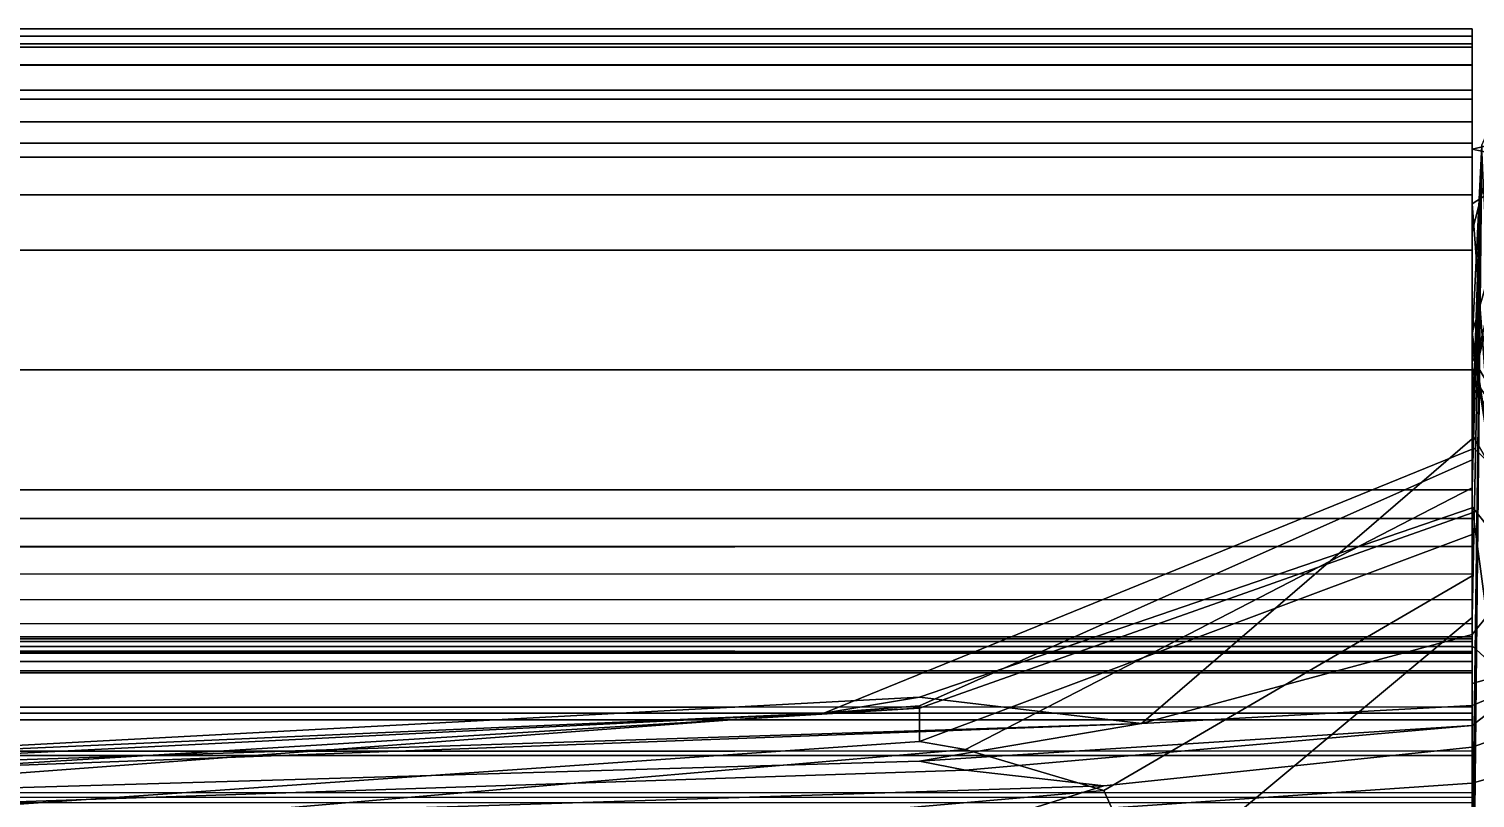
# Model space of a CAD drawing. Extents: x 0 to 405, y 0 to 52.
# Drawn here: x 399.732 to 402.349, y 19.696 to 21.088 of the extents above; entities that cross this region are included whole.
import ezdxf

# ---------------------------------------------------------------- set-up
doc = ezdxf.new("R2010")
doc.units = 0
doc.layers.add('COTAS', color=5, linetype='CONTINUOUS')

msp = doc.modelspace()

# ---------------------------------------------------------------- linework, layer by layer
at = {"layer": 'COTAS'}
for points in [[(402.3438, 21.0884, 8.2238), (402.3438, 21.0884, 4.1969), (202.3438, 21.0884, 4.1969), (202.3438, 21.0884, 8.2238)], [(402.3438, 21.0884, 0.17), (202.3438, 21.0884, 0.17), (202.3438, 21.0884, 4.1969), (402.3438, 21.0884, 4.1969)], [(402.3438, 21.0884, 8.2238), (202.3438, 21.0884, 8.2238), (202.3438, 21.0752, 8.3641), (402.3438, 21.0752, 8.3641)], [(402.3438, 21.0884, 0.17), (402.3438, 21.0616, 0.0699), (202.3438, 21.0616, 0.0699), (202.3438, 21.0884, 0.17)], [(402.3438, 21.0884, 8.2238), (402.3438, 21.0884, 4.1969), (202.3438, 21.0884, 4.1969), (202.3438, 21.0884, 8.2238)], [(402.3438, 21.0884, 0.17), (202.3438, 21.0884, 0.17), (202.3438, 21.0884, 4.1969), (402.3438, 21.0884, 4.1969)], [(402.3438, 21.0555, 8.5032), (402.3438, 21.0752, 8.3641), (202.3438, 21.0752, 8.3641), (202.3438, 21.0555, 8.5032)], [(402.3438, 21.0817, 1.1517), (402.3438, 21.0884, 4.1969), (402.3438, 20.7217, 4.3212), (402.3438, 20.5384, 2.8827)], [(402.3438, 21.0851, 7.2521), (402.3438, 20.5384, 6.0303), (402.3438, 20.7217, 4.3212), (402.3438, 21.0884, 4.1969)], [(402.3438, 21.0817, 1.1517), (402.3438, 21.0884, 4.1969), (402.3438, 20.7217, 4.3212), (402.3438, 20.5384, 2.8827)], [(402.3438, 21.0851, 7.2521), (402.3438, 20.5384, 6.0303), (402.3438, 20.7217, 4.3212), (402.3438, 21.0884, 4.1969)], [(402.3438, 21.0851, 7.2521), (402.3438, 21.0752, 8.3641), (402.3438, 20.53, 8.3132), (402.3438, 20.4904, 7.9421)], [(402.3438, 21.0851, 7.2521), (402.3438, 20.4904, 7.9421), (402.3438, 20.355, 7.0062), (402.3438, 20.5384, 6.0303)], [(402.3438, 21.0851, 7.2521), (402.3438, 21.0752, 8.3641), (402.3438, 20.53, 8.3132), (402.3438, 20.4904, 7.9421)], [(402.3438, 21.0851, 7.2521), (402.3438, 20.4904, 7.9421), (402.3438, 20.355, 7.0062), (402.3438, 20.5384, 6.0303)], [(402.3438, 21.0817, 1.1517), (402.3438, 20.5384, 2.8827), (402.3438, 20.355, 2.4698), (402.3438, 20.4467, 1.7115)], [(402.3438, 21.0817, 1.1517), (402.3438, 20.4467, 1.7115), (402.3438, 20.355, 1.5365), (402.3438, 20.4422, 1.1616)], [(402.3438, 21.0817, 1.1517), (402.3438, 20.3645, 0.8876), (402.3438, 20.0976, 0.6406), (402.3438, 20.3746, 0.1527)], [(402.3438, 21.0817, 1.1517), (402.3438, 20.4422, 1.1616), (402.3438, 20.3372, 1.1699), (402.3438, 20.3645, 0.8876)], [(402.3438, 21.0817, 1.1517), (402.3438, 20.3746, 0.1527), (402.3438, 20.3418, -0.0873), (402.3438, 20.5904, -0.0611)], [(402.3438, 21.0817, 1.1517), (402.3438, 20.5904, -0.0611), (402.3438, 20.677, -0.0968), (402.3438, 20.8477, -0.0468)], [(402.3438, 21.0817, 1.1517), (402.3438, 20.8477, -0.0468), (402.3438, 20.9371, -0.0301), (402.3438, 21.0616, 0.0699)], [(402.3438, 21.0817, 1.1517), (402.3438, 20.5384, 2.8827), (402.3438, 20.355, 2.4698), (402.3438, 20.4467, 1.7115)], [(402.3438, 21.0817, 1.1517), (402.3438, 20.4467, 1.7115), (402.3438, 20.355, 1.5365), (402.3438, 20.4422, 1.1616)], [(402.3438, 21.0817, 1.1517), (402.3438, 20.3645, 0.8876), (402.3438, 20.0976, 0.6406), (402.3438, 20.3746, 0.1527)], [(402.3438, 21.0817, 1.1517), (402.3438, 20.4422, 1.1616), (402.3438, 20.3372, 1.1699), (402.3438, 20.3645, 0.8876)], [(402.3438, 21.0817, 1.1517), (402.3438, 20.3746, 0.1527), (402.3438, 20.3418, -0.0873), (402.3438, 20.5904, -0.0611)], [(402.3438, 21.0817, 1.1517), (402.3438, 20.5904, -0.0611), (402.3438, 20.677, -0.0968), (402.3438, 20.8477, -0.0468)], [(402.3438, 21.0817, 1.1517), (402.3438, 20.8477, -0.0468), (402.3438, 20.9371, -0.0301), (402.3438, 21.0616, 0.0699)], [(402.3438, 21.0555, 8.5032), (402.3438, 20.5175, 8.4013), (402.3438, 20.53, 8.3132), (402.3438, 21.0752, 8.3641)], [(402.3438, 21.0555, 8.5032), (402.3438, 20.5175, 8.4013), (402.3438, 20.53, 8.3132), (402.3438, 21.0752, 8.3641)], [(402.3438, 21.0231, -0.0234), (202.3438, 21.0231, -0.0234), (202.3438, 21.0616, 0.0699), (402.3438, 21.0616, 0.0699)], [(402.3438, 21.0555, 8.5032), (202.3438, 21.0555, 8.5032), (202.3438, 21.0229, 8.6398), (402.3438, 21.0229, 8.6398)], [(402.3438, 21.0231, -0.0234), (402.3438, 21.0616, 0.0699), (402.3438, 20.9371, -0.0301), (402.3438, 20.8826, -0.109)], [(402.3438, 21.0231, -0.0234), (402.3438, 21.0616, 0.0699), (402.3438, 20.9371, -0.0301), (402.3438, 20.8826, -0.109)], [(402.3438, 21.0555, 8.5032), (402.3438, 21.0229, 8.6398), (402.3438, 20.4969, 8.4879), (402.3438, 20.5175, 8.4013)], [(402.3438, 21.0555, 8.5032), (402.3438, 21.0229, 8.6398), (402.3438, 20.4969, 8.4879), (402.3438, 20.5175, 8.4013)], [(402.3438, 21.0231, -0.0234), (402.3438, 20.9615, -0.1034), (202.3438, 20.9615, -0.1034), (202.3438, 21.0231, -0.0234)], [(402.3438, 20.9776, 8.7728), (402.3438, 21.0229, 8.6398), (202.3438, 21.0229, 8.6398), (202.3438, 20.9776, 8.7728)], [(402.3438, 21.0231, -0.0234), (402.3438, 20.8826, -0.109), (402.3438, 20.8704, -0.1456), (402.3438, 20.9615, -0.1034)], [(402.3438, 21.0231, -0.0234), (402.3438, 20.8826, -0.109), (402.3438, 20.8704, -0.1456), (402.3438, 20.9615, -0.1034)], [(402.3438, 20.9776, 8.7728), (402.3438, 20.4682, 8.5721), (402.3438, 20.4969, 8.4879), (402.3438, 21.0229, 8.6398)], [(402.3438, 20.9776, 8.7728), (402.3438, 20.4682, 8.5721), (402.3438, 20.4969, 8.4879), (402.3438, 21.0229, 8.6398)], [(402.3614, 20.8778, 8.5426), (402.4146, 20.9967, 4.1319), (402.3438, 20.7217, 3.8661), (402.3438, 20.5217, 5.1735)], [(402.4672, 20.968, 0.7334), (402.3438, 20.5384, 2.0939), (402.3438, 20.7217, 3.8661), (402.4146, 20.9967, 4.1319)], [(402.3438, 20.9776, 8.7728), (202.3438, 20.9776, 8.7728), (202.3438, 20.9201, 8.901), (402.3438, 20.9201, 8.901)], [(402.3438, 20.9776, 8.7728), (402.3438, 20.9201, 8.901), (402.3438, 20.4318, 8.6533), (402.3438, 20.4682, 8.5721)], [(402.3438, 20.9776, 8.7728), (402.3438, 20.9201, 8.901), (402.3438, 20.4318, 8.6533), (402.3438, 20.4682, 8.5721)], [(402.4672, 20.968, 0.7334), (402.6375, 20.9197, 0.1906), (402.3438, 20.4942, 0.5532), (402.3438, 20.4592, 0.849)], [(402.4672, 20.968, 0.7334), (402.3438, 20.4592, 0.849), (402.3438, 20.3327, 1.1531), (402.3438, 20.4411, 1.1656)], [(402.4672, 20.968, 0.7334), (402.3438, 20.4411, 1.1656), (402.3438, 20.355, 1.5698), (402.3438, 20.5384, 2.0939)], [(402.3438, 20.8816, -0.165), (202.3438, 20.8816, -0.165), (202.3438, 20.9615, -0.1034), (402.3438, 20.9615, -0.1034)], [(402.3438, 20.8883, -0.1766), (402.3438, 20.9615, -0.1034), (402.3438, 20.8704, -0.1456), (402.3438, 20.7882, -0.2034)], [(402.3438, 20.8883, -0.1766), (402.3438, 20.9615, -0.1034), (402.3438, 20.8704, -0.1456), (402.3438, 20.7882, -0.2034)], [(402.6375, 20.9604, -0.0084), (402.3438, 20.772, 0.0368), (402.3438, 20.4942, 0.5532), (402.6375, 20.9197, 0.1906)], [(402.6375, 20.9604, -0.0084), (402.6375, 20.9388, -0.114), (402.3438, 20.8705, -0.1457), (402.3438, 20.772, 0.0368)], [(402.866, 20.8774, -0.1577), (402.6375, 20.8089, -0.189), (402.3438, 20.8705, -0.1457), (402.6375, 20.9388, -0.114)], [(402.3438, 20.8564, 9.0267), (402.3438, 20.9201, 8.901), (202.3438, 20.9201, 8.901), (202.3438, 20.8564, 9.0267)], [(402.3438, 20.659, -0.2235), (402.3438, 20.8826, -0.109), (402.3438, 20.9371, -0.0301), (402.3438, 20.8477, -0.0468)], [(402.3438, 20.659, -0.2235), (402.3438, 20.8826, -0.109), (402.3438, 20.9371, -0.0301), (402.3438, 20.8477, -0.0468)], [(402.3438, 20.473, 9.6287), (402.3438, 20.35, 8.7088), (402.3438, 20.4318, 8.6533), (402.3438, 20.9201, 8.901)], [(402.3438, 20.473, 9.6287), (402.3438, 20.35, 8.7088), (402.3438, 20.4318, 8.6533), (402.3438, 20.9201, 8.901)], [(402.3438, 20.8816, -0.165), (402.3438, 20.7882, -0.2034), (202.3438, 20.7882, -0.2034), (202.3438, 20.8816, -0.165)], [(402.3438, 20.659, -0.2235), (402.3438, 20.7882, -0.2034), (402.3438, 20.8704, -0.1456), (402.3438, 20.8826, -0.109)], [(402.3438, 20.659, -0.2235), (402.3438, 20.7882, -0.2034), (402.3438, 20.8704, -0.1456), (402.3438, 20.8826, -0.109)], [(402.3614, 20.8778, 8.5426), (402.3438, 20.0232, 8.8252), (402.3438, 19.3702, 9.4141), (402.3438, 19.5465, 9.53)], [(402.3614, 20.8778, 8.5426), (402.3438, 19.5465, 9.53), (402.3438, 19.2978, 9.7785), (402.3438, 19.4791, 9.717)], [(402.3614, 20.8778, 8.5426), (402.3438, 19.4791, 9.717), (402.3438, 19.1551, 10.0224), (402.3438, 19.2137, 10.3553)], [(402.3614, 20.8778, 8.5426), (402.3438, 19.2137, 10.3553), (402.3438, 18.6095, 11.7396), (402.45, 18.8698, 11.9654)], [(402.3614, 20.8778, 8.5426), (402.3438, 20.5217, 5.1735), (402.3438, 20.2884, 5.3994), (402.3438, 20.3467, 6.5136)], [(402.3614, 20.8778, 8.5426), (402.3438, 20.3467, 6.5136), (402.3438, 20.2217, 7.2264), (402.3438, 20.3277, 8.143)], [(402.3614, 20.8778, 8.5426), (402.3438, 20.3277, 8.143), (402.3438, 20.2123, 8.4359), (402.3438, 20.3086, 8.5057)], [(402.3614, 20.8778, 8.5426), (402.3438, 20.3086, 8.5057), (402.3438, 20.1733, 8.5302), (402.3438, 20.2578, 8.5819)], [(402.3614, 20.8778, 8.5426), (402.3438, 20.2578, 8.5819), (402.3438, 20.0985, 8.605), (402.3438, 20.0232, 8.8252)], [(402.4397, 19.5093, -0.0621), (402.3438, 20.772, 0.0368), (402.3438, 20.8705, -0.1457), (402.6375, 20.8089, -0.189)], [(402.3438, 20.8564, 9.0267), (202.3438, 20.8564, 9.0267), (202.3438, 19.2592, 11.5606), (402.3438, 19.2592, 11.5606)], [(402.3438, 20.8564, 9.0267), (202.3438, 20.8564, 9.0267), (202.3438, 19.2592, 11.5606), (402.3438, 19.2592, 11.5606)], [(402.3438, 20.659, -0.2235), (402.3438, 20.8477, -0.0468), (402.3438, 20.677, -0.0968), (402.3438, 20.4713, -0.2302)], [(402.3438, 20.659, -0.2235), (402.3438, 20.8477, -0.0468), (402.3438, 20.677, -0.0968), (402.3438, 20.4713, -0.2302)], [(402.3438, 20.6882, -0.2302), (202.3438, 20.6882, -0.2302), (202.3438, 20.7882, -0.2034), (402.3438, 20.7882, -0.2034)], [(402.4397, 19.5093, -0.0621), (402.3438, 20.2232, 0.613), (402.3438, 20.4942, 0.5532), (402.3438, 20.772, 0.0368)], [(402.3438, 19.9817, 5.0018), (402.3438, 20.5384, 2.8827), (402.3438, 20.7217, 4.3212), (402.3438, 20.5384, 6.0303)], [(402.3438, 19.9817, 5.0018), (402.3438, 20.5384, 2.8827), (402.3438, 20.7217, 4.3212), (402.3438, 20.5384, 6.0303)], [(402.4132, 20.0782, 2.9802), (402.3438, 20.5217, 5.1735), (402.3438, 20.7217, 3.8661), (402.3438, 20.5384, 2.0939)], [(402.3438, 20.6882, -0.2302), (402.3438, 20.4713, -0.2302), (202.3438, 20.4713, -0.2302), (202.3438, 20.6882, -0.2302)], [(402.3438, 20.6882, -0.2302), (402.3438, 20.4713, -0.2302), (202.3438, 20.4713, -0.2302), (202.3438, 20.6882, -0.2302)], [(402.3438, 20.2956, -0.2285), (402.3438, 20.4713, -0.2302), (402.3438, 20.677, -0.0968), (402.3438, 20.5904, -0.0611)], [(402.3438, 20.2956, -0.2285), (402.3438, 20.4713, -0.2302), (402.3438, 20.677, -0.0968), (402.3438, 20.5904, -0.0611)], [(402.3438, 20.2956, -0.2285), (402.3438, 20.5904, -0.0611), (402.3438, 20.3418, -0.0873), (402.3438, 20.2007, -0.1754)], [(402.3438, 20.2956, -0.2285), (402.3438, 20.5904, -0.0611), (402.3438, 20.3418, -0.0873), (402.3438, 20.2007, -0.1754)], [(402.3438, 19.9817, 5.0018), (402.3438, 20.5384, 6.0303), (402.3438, 20.355, 7.0062), (402.3438, 19.9884, 6.3975)], [(402.3438, 19.9817, 5.0018), (402.3438, 20.0756, 3.2698), (402.3438, 20.355, 2.4698), (402.3438, 20.5384, 2.8827)], [(402.3438, 19.9817, 5.0018), (402.3438, 20.5384, 6.0303), (402.3438, 20.355, 7.0062), (402.3438, 19.9884, 6.3975)], [(402.3438, 19.9817, 5.0018), (402.3438, 20.0756, 3.2698), (402.3438, 20.355, 2.4698), (402.3438, 20.5384, 2.8827)], [(402.4132, 20.0782, 2.9802), (402.3438, 20.5384, 2.0939), (402.3438, 20.355, 1.5698), (402.5, 20.08, 2.151)], [(402.3438, 19.9796, 8.2995), (402.3438, 19.9848, 8.2624), (402.3438, 20.53, 8.3132), (402.3438, 20.5175, 8.4013)], [(402.3438, 19.9875, 7.7775), (402.3438, 20.4904, 7.9421), (402.3438, 20.53, 8.3132), (402.3438, 19.9848, 8.2624)], [(402.3438, 19.9796, 8.2995), (402.3438, 19.9848, 8.2624), (402.3438, 20.53, 8.3132), (402.3438, 20.5175, 8.4013)], [(402.3438, 19.9875, 7.7775), (402.3438, 20.4904, 7.9421), (402.3438, 20.53, 8.3132), (402.3438, 19.9848, 8.2624)], [(402.4132, 20.0782, 2.9802), (402.3438, 19.9922, 4.1105), (402.3438, 20.2884, 5.3994), (402.3438, 20.5217, 5.1735)], [(402.3438, 19.9796, 8.2995), (402.3438, 20.5175, 8.4013), (402.3438, 20.4969, 8.4879), (402.3438, 19.9709, 8.3359)], [(402.3438, 19.9796, 8.2995), (402.3438, 20.5175, 8.4013), (402.3438, 20.4969, 8.4879), (402.3438, 19.9709, 8.3359)], [(402.3438, 19.9588, 8.3714), (402.3438, 19.9709, 8.3359), (402.3438, 20.4969, 8.4879), (402.3438, 20.4682, 8.5721)], [(402.3438, 19.9588, 8.3714), (402.3438, 19.9709, 8.3359), (402.3438, 20.4969, 8.4879), (402.3438, 20.4682, 8.5721)], [(402.6375, 19.8533, 1.1667), (402.6375, 19.996, 1.2095), (402.3438, 20.4942, 0.5532), (402.3438, 20.2232, 0.613)], [(402.6375, 20.0449, 1.3584), (402.3438, 20.4592, 0.849), (402.3438, 20.4942, 0.5532), (402.6375, 19.996, 1.2095)], [(402.3438, 20.2543, -0.2302), (202.3438, 20.2543, -0.2302), (202.3438, 20.4713, -0.2302), (402.3438, 20.4713, -0.2302)], [(402.3438, 20.2543, -0.2302), (202.3438, 20.2543, -0.2302), (202.3438, 20.4713, -0.2302), (402.3438, 20.4713, -0.2302)], [(402.3438, 19.9875, 7.7775), (402.3438, 19.9884, 6.3975), (402.3438, 20.355, 7.0062), (402.3438, 20.4904, 7.9421)], [(402.3438, 19.9875, 7.7775), (402.3438, 19.9884, 6.3975), (402.3438, 20.355, 7.0062), (402.3438, 20.4904, 7.9421)], [(402.3438, 20.473, 9.6287), (402.3438, 19.6749, 9.5806), (402.3438, 19.5245, 9.4676), (402.3438, 20.0215, 9.0403)], [(402.3438, 20.473, 9.6287), (402.3438, 20.0215, 9.0403), (402.3438, 20.0837, 8.844), (402.3438, 20.2246, 8.8173)], [(402.3438, 20.473, 9.6287), (402.3438, 20.2246, 8.8173), (402.3438, 20.1853, 8.7161), (402.3438, 20.35, 8.7088)], [(402.3438, 20.473, 9.6287), (402.3438, 19.2592, 11.5606), (402.3438, 19.0927, 11.1371), (402.3438, 19.5447, 10.0751)], [(402.3438, 20.473, 9.6287), (402.3438, 19.5447, 10.0751), (402.3438, 19.4699, 9.8467), (402.3438, 19.652, 9.7242)], [(402.3438, 20.473, 9.6287), (402.3438, 19.652, 9.7242), (402.3438, 19.4881, 9.8004), (402.3438, 19.6641, 9.6825)], [(402.3438, 20.473, 9.6287), (402.3438, 19.6641, 9.6825), (402.3438, 19.4974, 9.7515), (402.3438, 19.6749, 9.5806)], [(402.3438, 20.473, 9.6287), (402.3438, 19.6749, 9.5806), (402.3438, 19.5245, 9.4676), (402.3438, 20.0215, 9.0403)], [(402.3438, 20.473, 9.6287), (402.3438, 20.0215, 9.0403), (402.3438, 20.0837, 8.844), (402.3438, 20.2246, 8.8173)], [(402.3438, 20.473, 9.6287), (402.3438, 20.2246, 8.8173), (402.3438, 20.1853, 8.7161), (402.3438, 20.35, 8.7088)], [(402.3438, 20.473, 9.6287), (402.3438, 19.2592, 11.5606), (402.3438, 19.0927, 11.1371), (402.3438, 19.5447, 10.0751)], [(402.3438, 20.473, 9.6287), (402.3438, 19.5447, 10.0751), (402.3438, 19.4699, 9.8467), (402.3438, 19.652, 9.7242)], [(402.3438, 20.473, 9.6287), (402.3438, 19.652, 9.7242), (402.3438, 19.4881, 9.8004), (402.3438, 19.6641, 9.6825)], [(402.3438, 20.473, 9.6287), (402.3438, 19.6641, 9.6825), (402.3438, 19.4974, 9.7515), (402.3438, 19.6749, 9.5806)], [(402.3438, 19.9588, 8.3714), (402.3438, 20.4682, 8.5721), (402.3438, 20.4318, 8.6533), (402.3438, 19.9435, 8.4056)], [(402.3438, 19.9588, 8.3714), (402.3438, 20.4682, 8.5721), (402.3438, 20.4318, 8.6533), (402.3438, 19.9435, 8.4056)], [(402.6375, 20.0449, 1.3584), (402.6375, 20.0493, 1.5219), (402.3438, 20.3327, 1.1531), (402.3438, 20.4592, 0.849)], [(402.3438, 19.9817, 2.5822), (402.3438, 20.4467, 1.7115), (402.3438, 20.355, 2.4698), (402.3438, 20.0756, 3.2698)], [(402.3438, 19.9817, 2.5822), (402.3438, 19.9884, 2.2198), (402.3438, 20.355, 1.5365), (402.3438, 20.4467, 1.7115)], [(402.3438, 19.9817, 2.5822), (402.3438, 20.4467, 1.7115), (402.3438, 20.355, 2.4698), (402.3438, 20.0756, 3.2698)], [(402.3438, 19.9817, 2.5822), (402.3438, 19.9884, 2.2198), (402.3438, 20.355, 1.5365), (402.3438, 20.4467, 1.7115)], [(402.3438, 19.9817, 1.8574), (402.3438, 20.4422, 1.1616), (402.3438, 20.355, 1.5365), (402.3438, 19.9884, 2.2198)], [(402.3438, 19.9817, 1.8574), (402.3438, 19.9616, 1.6699), (402.3438, 20.3372, 1.1699), (402.3438, 20.4422, 1.1616)], [(402.3438, 19.9817, 1.8574), (402.3438, 20.4422, 1.1616), (402.3438, 20.355, 1.5365), (402.3438, 19.9884, 2.2198)], [(402.3438, 19.9817, 1.8574), (402.3438, 19.9616, 1.6699), (402.3438, 20.3372, 1.1699), (402.3438, 20.4422, 1.1616)], [(402.6193, 20.0568, 1.7811), (402.3438, 20.4411, 1.1656), (402.3438, 20.3327, 1.1531), (402.6375, 20.0493, 1.5219)], [(402.6193, 20.0568, 1.7811), (402.5, 20.08, 2.151), (402.3438, 20.355, 1.5698), (402.3438, 20.4411, 1.1656)], [(402.3438, 19.9116, 8.4611), (402.3438, 19.9435, 8.4056), (402.3438, 20.4318, 8.6533), (402.3438, 20.35, 8.7088)], [(402.3438, 19.9116, 8.4611), (402.3438, 19.9435, 8.4056), (402.3438, 20.4318, 8.6533), (402.3438, 20.35, 8.7088)], [(402.3438, 19.948, -0.0874), (402.3438, 20.3746, 0.1527), (402.3438, 20.0976, 0.6406), (402.3438, 19.8382, 0.0199)], [(402.3438, 19.948, -0.0874), (402.3438, 20.0122, -0.1445), (402.3438, 20.3418, -0.0873), (402.3438, 20.3746, 0.1527)], [(402.3438, 19.948, -0.0874), (402.3438, 20.3746, 0.1527), (402.3438, 20.0976, 0.6406), (402.3438, 19.8382, 0.0199)], [(402.3438, 19.948, -0.0874), (402.3438, 20.0122, -0.1445), (402.3438, 20.3418, -0.0873), (402.3438, 20.3746, 0.1527)], [(402.3438, 19.9231, 1.5766), (402.3438, 19.8615, 1.4966), (402.3438, 20.0976, 0.6406), (402.3438, 20.3645, 0.8876)], [(402.3438, 19.9231, 1.5766), (402.3438, 20.3645, 0.8876), (402.3438, 20.3372, 1.1699), (402.3438, 19.9616, 1.6699)], [(402.3438, 19.9231, 1.5766), (402.3438, 19.8615, 1.4966), (402.3438, 20.0976, 0.6406), (402.3438, 20.3645, 0.8876)], [(402.3438, 19.9231, 1.5766), (402.3438, 20.3645, 0.8876), (402.3438, 20.3372, 1.1699), (402.3438, 19.9616, 1.6699)], [(401.7451, 19.8315, 4.9005), (401.3438, 19.8792, 6.6822), (402.3438, 20.2217, 7.2264), (402.3438, 20.3467, 6.5136)], [(401.7451, 19.8315, 4.9005), (402.3438, 20.3467, 6.5136), (402.3438, 20.2884, 5.3994), (402.3438, 19.9922, 4.1105)], [(402.3438, 19.9116, 8.4611), (402.3438, 20.35, 8.7088), (402.3438, 20.1853, 8.7161), (402.3438, 19.8498, 8.5608)], [(402.3438, 19.9116, 8.4611), (402.3438, 20.35, 8.7088), (402.3438, 20.1853, 8.7161), (402.3438, 19.8498, 8.5608)], [(402.3438, 20.0555, -0.1734), (402.3438, 20.2007, -0.1754), (402.3438, 20.3418, -0.0873), (402.3438, 20.0122, -0.1445)], [(402.3438, 20.0555, -0.1734), (402.3438, 20.2007, -0.1754), (402.3438, 20.3418, -0.0873), (402.3438, 20.0122, -0.1445)], [(401.1704, 19.8498, 8.011), (402.3438, 20.3277, 8.143), (402.3438, 20.2217, 7.2264), (401.3438, 19.8792, 6.6822)], [(401.1704, 19.8498, 8.011), (401.3438, 19.8591, 8.3383), (402.3438, 20.2123, 8.4359), (402.3438, 20.3277, 8.143)], [(401.3438, 19.8633, 8.4087), (402.3438, 20.3086, 8.5057), (402.3438, 20.2123, 8.4359), (401.3438, 19.8591, 8.3383)], [(401.3438, 19.8633, 8.4087), (401.3438, 19.7987, 8.4643), (402.3438, 20.1733, 8.5302), (402.3438, 20.3086, 8.5057)], [(402.3438, 20.2956, -0.2285), (402.3438, 20.2007, -0.1754), (402.3438, 20.1529, -0.2077), (402.3438, 20.2024, -0.2234)], [(402.3438, 20.2956, -0.2285), (402.3438, 20.2007, -0.1754), (402.3438, 20.1529, -0.2077), (402.3438, 20.2024, -0.2234)], [(401.4271, 19.7842, 8.5224), (402.3438, 20.2578, 8.5819), (402.3438, 20.1733, 8.5302), (401.3438, 19.7987, 8.4643)], [(401.4271, 19.7842, 8.5224), (401.6771, 19.71, 8.5675), (402.3438, 20.0985, 8.605), (402.3438, 20.2578, 8.5819)], [(402.3438, 20.2543, -0.2302), (402.3438, 20.2024, -0.2234), (202.3438, 20.2024, -0.2234), (202.3438, 20.2543, -0.2302)], [(402.3438, 19.7733, 8.6696), (402.3438, 20.2246, 8.8173), (402.3438, 20.0837, 8.844), (402.3438, 19.6973, 8.7527)], [(402.3438, 19.7733, 8.6696), (402.3438, 19.8498, 8.5608), (402.3438, 20.1853, 8.7161), (402.3438, 20.2246, 8.8173)], [(402.3438, 19.7733, 8.6696), (402.3438, 20.2246, 8.8173), (402.3438, 20.0837, 8.844), (402.3438, 19.6973, 8.7527)], [(402.3438, 19.7733, 8.6696), (402.3438, 19.8498, 8.5608), (402.3438, 20.1853, 8.7161), (402.3438, 20.2246, 8.8173)], [(402.6375, 19.8533, 1.1667), (402.3438, 20.2232, 0.613), (402.3438, 19.9717, 0.7921), (402.6375, 19.7029, 1.1755)], [(402.4397, 19.5093, -0.0621), (402.3438, 19.2175, 0.6504), (402.3438, 19.9717, 0.7921), (402.3438, 20.2232, 0.613)], [(402.3438, 20.1514, -0.2132), (185.6771, 20.1554, -0.2149), (202.3438, 20.2024, -0.2234), (402.3438, 20.2024, -0.2234)], [(402.3438, 20.1505, -0.2165), (402.3438, 20.2024, -0.2234), (402.3438, 20.1529, -0.2077), (402.3438, 20.1021, -0.1965)], [(402.3438, 20.1505, -0.2165), (402.3438, 20.2024, -0.2234), (402.3438, 20.1529, -0.2077), (402.3438, 20.1021, -0.1965)], [(402.3438, 20.0555, -0.1734), (402.3438, 20.1021, -0.1965), (402.3438, 20.1529, -0.2077), (402.3438, 20.2007, -0.1754)], [(402.3438, 20.0555, -0.1734), (402.3438, 20.1021, -0.1965), (402.3438, 20.1529, -0.2077), (402.3438, 20.2007, -0.1754)], [(402.3438, 20.1514, -0.2132), (185.6771, 20.0949, -0.1916), (135.6771, 20.1183, -0.2031), (185.6771, 20.1554, -0.2149)], [(402.3438, 20.1514, -0.2132), (402.3438, 20.1021, -0.1965), (202.3438, 20.0572, -0.1705), (185.6771, 20.0949, -0.1916)], [(402.3438, 20.0555, -0.1734), (219.0104, 20.02, -0.1483), (202.3438, 20.0572, -0.1705), (402.3438, 20.1021, -0.1965)], [(401.7571, 19.5332, 8.7213), (402.3438, 20.0232, 8.8252), (402.3438, 20.0985, 8.605), (401.6771, 19.71, 8.5675)], [(402.3438, 19.7816, 1.435), (402.3438, 19.8243, 0.7034), (402.3438, 20.0976, 0.6406), (402.3438, 19.8615, 1.4966)], [(402.3438, 19.7285, 0.1272), (402.3438, 19.8382, 0.0199), (402.3438, 20.0976, 0.6406), (402.3438, 19.8243, 0.7034)], [(402.3438, 19.7816, 1.435), (402.3438, 19.8243, 0.7034), (402.3438, 20.0976, 0.6406), (402.3438, 19.8615, 1.4966)], [(402.3438, 19.7285, 0.1272), (402.3438, 19.8382, 0.0199), (402.3438, 20.0976, 0.6406), (402.3438, 19.8243, 0.7034)], [(402.3438, 19.6153, 8.8111), (402.3438, 19.6973, 8.7527), (402.3438, 20.0837, 8.844), (402.3438, 20.0215, 9.0403)], [(402.3438, 19.6153, 8.8111), (402.3438, 19.6973, 8.7527), (402.3438, 20.0837, 8.844), (402.3438, 20.0215, 9.0403)], [(402.4132, 20.0782, 2.9802), (402.5, 19.9471, 3.0281), (402.3438, 19.9038, 3.5031), (402.3438, 19.9922, 4.1105)], [(402.3438, 19.9817, 2.5822), (402.3438, 20.0756, 3.2698), (402.3438, 19.9705, 3.3698), (402.3438, 19.9616, 2.7697)], [(402.3438, 19.9817, 5.0018), (402.3438, 19.9616, 3.6865), (402.3438, 19.9705, 3.3698), (402.3438, 20.0756, 3.2698)], [(402.3438, 19.9817, 2.5822), (402.3438, 20.0756, 3.2698), (402.3438, 19.9705, 3.3698), (402.3438, 19.9616, 2.7697)], [(402.3438, 19.9817, 5.0018), (402.3438, 19.9616, 3.6865), (402.3438, 19.9705, 3.3698), (402.3438, 20.0756, 3.2698)], [(402.3438, 20.0555, -0.1734), (402.3438, 20.0122, -0.1445), (269.0104, 19.9984, -0.1339), (219.0104, 20.02, -0.1483)], [(401.7571, 19.5332, 8.7213), (402.3438, 19.0651, 9.3695), (402.3438, 19.3702, 9.4141), (402.3438, 20.0232, 8.8252)], [(402.3438, 19.9707, -0.1126), (202.3438, 19.9707, -0.1126), (269.0104, 19.9984, -0.1339), (402.3438, 20.0122, -0.1445)], [(402.3438, 19.6153, 8.8111), (402.3438, 20.0215, 9.0403), (402.3438, 19.5245, 9.4676), (402.3438, 19.2721, 9.4001)], [(402.3438, 19.6153, 8.8111), (402.3438, 20.0215, 9.0403), (402.3438, 19.5245, 9.4676), (402.3438, 19.2721, 9.4001)], [(352.3438, 19.9817, 4.5449), (185.6771, 19.9513, 4.4566), (202.3438, 19.9115, 4.3833), (402.3438, 19.9616, 4.4699)], [(352.3438, 19.9817, 1.7449), (185.6771, 19.9513, 1.6566), (202.3438, 19.9115, 1.5833), (402.3438, 19.9616, 1.6699)], [(402.3438, 19.9884, 4.5699), (402.3438, 19.9884, 6.3975), (202.3438, 19.9884, 6.3975), (202.3438, 19.9884, 4.5699)], [(402.3438, 19.9884, 8.225), (202.3438, 19.9884, 8.225), (202.3438, 19.9884, 6.3975), (402.3438, 19.9884, 6.3975)], [(402.3438, 19.9884, 8.225), (402.3438, 19.9848, 8.2624), (202.3438, 19.9848, 8.2624), (202.3438, 19.9884, 8.225)], [(402.3438, 19.9884, 2.6696), (402.3438, 19.9616, 2.7697), (202.3438, 19.9616, 2.7697), (202.3438, 19.9884, 2.6696)], [(402.3438, 19.9884, 1.7699), (402.3438, 19.9884, 2.2198), (202.3438, 19.9884, 2.2198), (202.3438, 19.9884, 1.7699)], [(402.3438, 19.9884, 2.6696), (202.3438, 19.9884, 2.6696), (202.3438, 19.9884, 2.2198), (402.3438, 19.9884, 2.2198)], [(402.3438, 19.9884, 1.7699), (402.3438, 19.9884, 2.2198), (202.3438, 19.9884, 2.2198), (202.3438, 19.9884, 1.7699)], [(402.3438, 19.9884, 2.6696), (202.3438, 19.9884, 2.6696), (202.3438, 19.9884, 2.2198), (402.3438, 19.9884, 2.2198)], [(402.3438, 19.9884, 4.5699), (402.3438, 19.9884, 6.3975), (202.3438, 19.9884, 6.3975), (202.3438, 19.9884, 4.5699)], [(402.3438, 19.9884, 8.225), (202.3438, 19.9884, 8.225), (202.3438, 19.9884, 6.3975), (402.3438, 19.9884, 6.3975)], [(402.3438, 19.9796, 8.2995), (202.3438, 19.9796, 8.2995), (202.3438, 19.9848, 8.2624), (402.3438, 19.9848, 8.2624)], [(402.3438, 19.9796, 8.2995), (402.3438, 19.9709, 8.3359), (202.3438, 19.9709, 8.3359), (202.3438, 19.9796, 8.2995)], [(402.3438, 19.9588, 8.3714), (202.3438, 19.9588, 8.3714), (202.3438, 19.9709, 8.3359), (402.3438, 19.9709, 8.3359)], [(402.3438, 19.9707, -0.1126), (402.3438, 19.8382, 0.0199), (202.3438, 19.8382, 0.0199), (202.3438, 19.9707, -0.1126)], [(402.3438, 19.9707, -0.1126), (402.3438, 19.8382, 0.0199), (202.3438, 19.8382, 0.0199), (202.3438, 19.9707, -0.1126)], [(401.7451, 19.8315, 4.9005), (402.3438, 19.9922, 4.1105), (402.3438, 19.9038, 3.5031), (402.3438, 19.8637, 3.8408)], [(402.3438, 19.9817, 5.0018), (402.3438, 19.9616, 4.4699), (402.3438, 19.9526, 3.9365), (402.3438, 19.9616, 3.6865)], [(402.3438, 19.9817, 5.0018), (402.3438, 19.9616, 4.4699), (402.3438, 19.9526, 3.9365), (402.3438, 19.9616, 3.6865)], [(402.6375, 18.5535, 1.1212), (402.6375, 19.7029, 1.1755), (402.3438, 19.9717, 0.7921), (402.3438, 19.2175, 0.6504)], [(402.3438, 19.9231, 2.863), (402.3438, 19.9616, 2.7697), (402.3438, 19.9705, 3.3698), (402.3438, 19.9616, 3.6865)], [(402.3438, 19.9231, 2.863), (402.3438, 19.9616, 2.7697), (402.3438, 19.9705, 3.3698), (402.3438, 19.9616, 3.6865)], [(402.3438, 19.9231, 2.863), (185.6771, 19.9292, 2.8569), (202.3438, 19.9616, 2.7697), (402.3438, 19.9616, 2.7697)], [(402.3438, 19.9231, 4.3766), (402.3438, 19.9616, 4.4699), (202.3438, 19.9115, 4.3833), (219.0104, 19.8679, 4.3122)], [(402.3438, 19.9231, 1.5766), (402.3438, 19.9616, 1.6699), (202.3438, 19.9115, 1.5833), (219.0104, 19.8679, 1.5122)], [(402.3438, 19.9588, 8.3714), (402.3438, 19.9435, 8.4056), (202.3438, 19.9435, 8.4056), (202.3438, 19.9588, 8.3714)], [(402.3438, 19.9265, 8.4391), (202.3438, 19.9265, 8.4391), (202.3438, 19.9435, 8.4056), (402.3438, 19.9435, 8.4056)], [(402.3438, 19.9231, 4.3766), (402.3438, 19.9209, 3.699), (402.3438, 19.9526, 3.9365), (402.3438, 19.9616, 4.4699)], [(402.3438, 19.9231, 2.863), (402.3438, 19.9616, 3.6865), (402.3438, 19.9526, 3.9365), (402.3438, 19.9209, 3.699)], [(402.3438, 19.9231, 4.3766), (402.3438, 19.9209, 3.699), (402.3438, 19.9526, 3.9365), (402.3438, 19.9616, 4.4699)], [(402.3438, 19.9231, 2.863), (402.3438, 19.9616, 3.6865), (402.3438, 19.9526, 3.9365), (402.3438, 19.9209, 3.699)], [(402.4438, 19.905, 3.2052), (402.3438, 19.8637, 3.8408), (402.3438, 19.9038, 3.5031), (402.5, 19.9471, 3.0281)], [(402.3438, 19.9231, 2.863), (185.6771, 19.846, 2.9493), (135.6771, 19.8859, 2.9185), (185.6771, 19.9292, 2.8569)], [(402.3438, 19.9231, 2.863), (402.3438, 19.8615, 2.9429), (202.3438, 19.7749, 2.993), (185.6771, 19.846, 2.9493)], [(402.3438, 19.9265, 8.4391), (402.3438, 19.8498, 8.5608), (202.3438, 19.8498, 8.5608), (202.3438, 19.9265, 8.4391)], [(402.3438, 19.9265, 8.4391), (402.3438, 19.8498, 8.5608), (202.3438, 19.8498, 8.5608), (202.3438, 19.9265, 8.4391)], [(402.3438, 19.9231, 4.3766), (219.0104, 19.8679, 4.3122), (269.0104, 19.8371, 4.2722), (402.3438, 19.8615, 4.2966)], [(402.3438, 19.9231, 1.5766), (219.0104, 19.8679, 1.5122), (269.0104, 19.8371, 1.4722), (402.3438, 19.8615, 1.4966)], [(402.3438, 19.9231, 4.3766), (402.3438, 19.8615, 4.2966), (402.3438, 19.8615, 3.6198), (402.3438, 19.9209, 3.699)], [(402.3438, 19.9231, 2.863), (402.3438, 19.9209, 3.699), (402.3438, 19.8615, 3.6198), (402.3438, 19.8615, 2.9429)], [(402.3438, 19.9231, 4.3766), (402.3438, 19.8615, 4.2966), (402.3438, 19.8615, 3.6198), (402.3438, 19.9209, 3.699)], [(402.3438, 19.9231, 2.863), (402.3438, 19.9209, 3.699), (402.3438, 19.8615, 3.6198), (402.3438, 19.8615, 2.9429)], [(402.4438, 19.905, 3.2052), (402.5, 19.8433, 3.232), (402.3438, 19.7887, 3.7989), (402.3438, 19.8279, 3.878)], [(402.4438, 19.905, 3.2052), (402.3438, 19.8279, 3.878), (402.3438, 19.8278, 4.1207), (402.3438, 19.8637, 3.8408)], [(401.1704, 19.8498, 8.011), (401.3438, 19.8792, 6.6822), (398.3438, 19.7185, 6.4819), (398.0104, 19.7104, 7.7154)], [(401.7451, 19.8315, 4.9005), (398.0104, 19.7104, 5.2437), (398.3438, 19.7185, 6.4819), (401.3438, 19.8792, 6.6822)], [(402.3438, 19.7816, 3.0046), (219.0104, 19.7016, 3.0327), (202.3438, 19.7749, 2.993), (402.3438, 19.8615, 2.9429)], [(402.3438, 19.7731, 8.6825), (202.3438, 19.7731, 8.6825), (202.3438, 19.8498, 8.5608), (402.3438, 19.8498, 8.5608)], [(402.3438, 19.7731, 8.6825), (202.3438, 19.7731, 8.6825), (202.3438, 19.8498, 8.5608), (402.3438, 19.8498, 8.5608)], [(402.3438, 19.7816, 4.235), (402.3438, 19.8615, 4.2966), (269.0104, 19.8371, 4.2722), (219.0104, 19.7755, 4.2289)], [(402.3438, 19.7816, 1.435), (402.3438, 19.8615, 1.4966), (269.0104, 19.8371, 1.4722), (219.0104, 19.7755, 1.4289)], [(401.1704, 19.8498, 8.011), (398.0104, 19.7104, 7.7154), (397.0104, 19.6859, 8.1312), (398.0104, 19.6925, 8.1989)], [(401.1704, 19.8498, 8.011), (398.0104, 19.6925, 8.1989), (398.3438, 19.6752, 8.2686), (401.3438, 19.8591, 8.3383)], [(401.3438, 19.8633, 8.4087), (401.3438, 19.8591, 8.3383), (398.3438, 19.6752, 8.2686), (398.3438, 19.6392, 8.3357)], [(401.3438, 19.8633, 8.4087), (398.3438, 19.6392, 8.3357), (398.3438, 19.5898, 8.3955), (401.3438, 19.7987, 8.4643)], [(401.7451, 19.8315, 4.9005), (402.3438, 19.8637, 3.8408), (402.3438, 19.8278, 4.1207), (401.3438, 19.7629, 4.552)], [(402.3438, 19.7816, 4.235), (402.3438, 19.7816, 3.6198), (402.3438, 19.8615, 3.6198), (402.3438, 19.8615, 4.2966)], [(402.3438, 19.7816, 3.0046), (402.3438, 19.8615, 2.9429), (402.3438, 19.8615, 3.6198), (402.3438, 19.7816, 3.6198)], [(402.3438, 19.7816, 4.235), (402.3438, 19.7816, 3.6198), (402.3438, 19.8615, 3.6198), (402.3438, 19.8615, 4.2966)], [(402.3438, 19.7816, 3.0046), (402.3438, 19.8615, 2.9429), (402.3438, 19.8615, 3.6198), (402.3438, 19.7816, 3.6198)], [(402.5, 19.7671, 3.2781), (402.3438, 19.7235, 3.7987), (402.3438, 19.7887, 3.7989), (402.5, 19.8433, 3.232)], [(402.3438, 19.7057, 0.1524), (202.3438, 19.7057, 0.1524), (202.3438, 19.8382, 0.0199), (402.3438, 19.8382, 0.0199)], [(402.3438, 19.7057, 0.1524), (202.3438, 19.7057, 0.1524), (202.3438, 19.8382, 0.0199), (402.3438, 19.8382, 0.0199)], [(401.7451, 19.8315, 4.9005), (398.0104, 19.6925, 4.7602), (397.0104, 19.6859, 4.8138), (398.0104, 19.7104, 5.2437)], [(401.7451, 19.8315, 4.9005), (401.3438, 19.7629, 4.552), (398.3438, 19.6752, 4.6952), (398.0104, 19.6925, 4.7602)], [(401.4271, 19.7471, 4.4392), (401.3438, 19.7629, 4.552), (402.3438, 19.8278, 4.1207), (402.3438, 19.8279, 3.878)], [(401.4271, 19.7471, 4.4392), (402.3438, 19.8279, 3.878), (402.3438, 19.7887, 3.7989), (401.6771, 19.7186, 4.3717)], [(402.3438, 19.7816, 1.435), (402.3438, 19.687, 0.7633), (402.3438, 19.7056, 0.5973), (402.3438, 19.8243, 0.7034)], [(402.3438, 19.7285, 0.1272), (402.3438, 19.8243, 0.7034), (402.3438, 19.7056, 0.5973), (402.3438, 19.6642, 0.1842)], [(402.3438, 19.7816, 1.435), (402.3438, 19.687, 0.7633), (402.3438, 19.7056, 0.5973), (402.3438, 19.8243, 0.7034)], [(402.3438, 19.7285, 0.1272), (402.3438, 19.8243, 0.7034), (402.3438, 19.7056, 0.5973), (402.3438, 19.6642, 0.1842)], [(401.4271, 19.7842, 8.5224), (401.3438, 19.7987, 8.4643), (398.3438, 19.5898, 8.3955), (398.6771, 19.5479, 8.4519)], [(401.5104, 19.6659, 4.3333), (401.6771, 19.7186, 4.3717), (402.3438, 19.7887, 3.7989), (402.3438, 19.7235, 3.7987)], [(402.3438, 19.7816, 4.235), (219.0104, 19.7755, 4.2289), (202.3438, 19.6883, 4.1966), (402.3438, 19.6883, 4.1966)], [(402.3438, 19.7816, 1.435), (219.0104, 19.7755, 1.4289), (202.3438, 19.6883, 1.3966), (402.3438, 19.6883, 1.3966)], [(402.3438, 19.7731, 8.6825), (402.3438, 19.6973, 8.7527), (269.0104, 19.7226, 8.7293), (202.3438, 19.7731, 8.6825)], [(402.3438, 19.7816, 3.0046), (402.3438, 19.6883, 3.043), (269.0104, 19.6549, 3.0519), (219.0104, 19.7016, 3.0327)], [(401.4271, 19.7471, 4.4392), (398.6771, 19.6554, 4.6307), (398.3438, 19.6752, 4.6952), (401.3438, 19.7629, 4.552)], [(401.4271, 19.7842, 8.5224), (398.6771, 19.5479, 8.4519), (399.6771, 19.5344, 8.5087), (401.6771, 19.71, 8.5675)], [(402.3438, 19.7816, 4.235), (402.3438, 19.6883, 4.1966), (402.3438, 19.6883, 3.6198), (402.3438, 19.7816, 3.6198)], [(402.3438, 19.7816, 3.0046), (402.3438, 19.7816, 3.6198), (402.3438, 19.6883, 3.6198), (402.3438, 19.6883, 3.043)], [(402.3438, 19.7816, 1.435), (402.3438, 19.6883, 1.3966), (402.3438, 19.6313, 0.8163), (402.3438, 19.687, 0.7633)], [(402.3438, 19.7816, 4.235), (402.3438, 19.6883, 4.1966), (402.3438, 19.6883, 3.6198), (402.3438, 19.7816, 3.6198)], [(402.3438, 19.7816, 3.0046), (402.3438, 19.7816, 3.6198), (402.3438, 19.6883, 3.6198), (402.3438, 19.6883, 3.043)], [(402.3438, 19.7816, 1.435), (402.3438, 19.6883, 1.3966), (402.3438, 19.6313, 0.8163), (402.3438, 19.687, 0.7633)], [(402.5, 19.7671, 3.2781), (402.5, 19.6777, 3.3054), (402.3438, 19.6459, 3.7927), (402.3438, 19.7235, 3.7987)], [(401.4271, 19.7471, 4.4392), (401.6771, 19.7186, 4.3717), (399.6771, 19.6544, 4.5787), (398.6771, 19.6554, 4.6307)], [(402.3438, 19.6153, 8.8111), (219.0104, 19.6816, 8.7585), (269.0104, 19.7226, 8.7293), (402.3438, 19.6973, 8.7527)], [(401.7571, 19.5332, 8.7213), (401.6771, 19.71, 8.5675), (399.6771, 19.5344, 8.5087), (398.6771, 19.4646, 8.5028)], [(401.5104, 19.6659, 4.3333), (399.0104, 19.6092, 4.549), (399.6771, 19.6544, 4.5787), (401.6771, 19.7186, 4.3717)], [(401.5104, 19.6659, 4.3333), (402.3438, 19.7235, 3.7987), (402.3438, 19.6459, 3.7927), (401.6771, 19.6081, 4.2953)], [(402.3438, 19.621, 0.2131), (402.3438, 19.6642, 0.1842), (402.3438, 19.7056, 0.5973), (402.3438, 19.687, 0.7633)], [(402.3438, 19.621, 0.2131), (402.3438, 19.6642, 0.1842), (402.3438, 19.7056, 0.5973), (402.3438, 19.687, 0.7633)]]:
    msp.add_3dface(points, dxfattribs=at)

doc.saveas('drawing.dxf')
